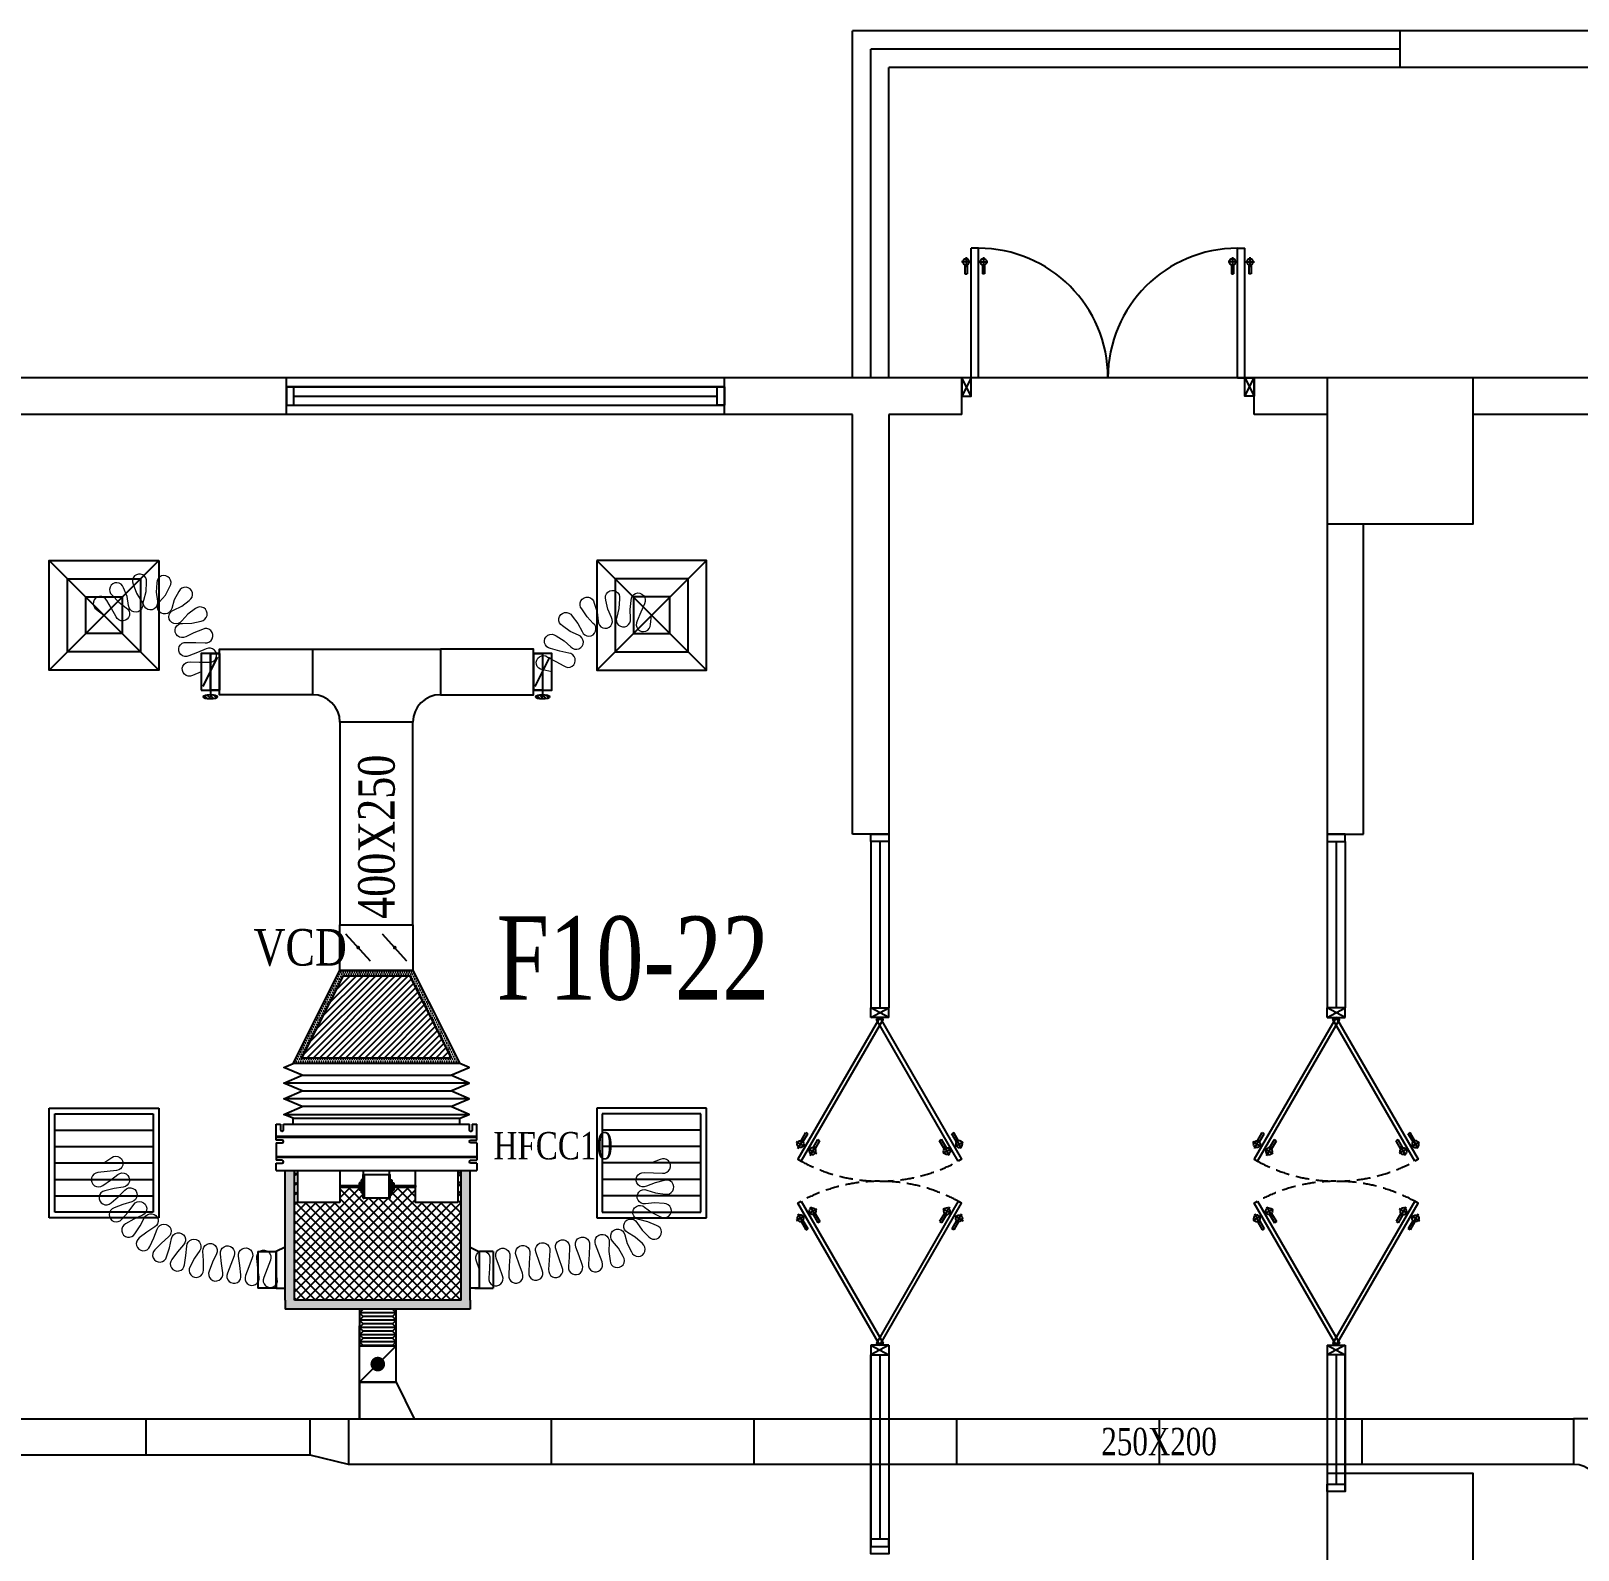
# Model space of a CAD drawing. Header units: metres. Extents: x 352651 to 1421851, y -87441 to -24441.
# Drawn here: x 1180232 to 1188707, y -40880 to -32560 of the extents above; entities that cross this region are included whole.
import ezdxf
from ezdxf.enums import TextEntityAlignment as Align

# ---------------------------------------------------------------- set-up
doc = ezdxf.new("R2010")
doc.units = ezdxf.units.M
doc.header["$LTSCALE"] = 300
doc.header["$MEASUREMENT"] = 0
doc.linetypes.add('DASHED2', pattern=[0.375, 0.25, -0.125])
for name, color, linetype in [('bat noi mem', 4, 'CONTINUOUS'), ('CUA', 8, 'CONTINUOUS'), ('CUAGIO', 2, 'CONTINUOUS'), ('HATCH', 145, 'CONTINUOUS'), ('KHUAT', 8, 'DASHED2'), ('KT', 1, 'CONTINUOUS'), ('THAY', 9, 'CONTINUOUS'), ('thiet bi', 11, 'CONTINUOUS'), ('TUONG', 7, 'CONTINUOUS'), ('vach', 6, 'CONTINUOUS')]:
    doc.layers.add(name, color=color, linetype=linetype)
doc.layers.add('noi mem', color=5, linetype='BATTING', lineweight=0)
doc.styles.add('PHU', font='vntimeh.shx', dxfattribs={"width": 0.8})
doc.styles.add('ROMANS', font='romans.shx', dxfattribs={"width": 0.75, "bigfont": 'romancvn.shx'})
doc.linetypes.add('BATTING', pattern='A,0.0001,-0.1,[134,ltypeshp.shx,S=0.1,R=0,X=-0.1,Y=0],-0.2,[134,ltypeshp.shx,S=0.1,R=180,X=0.1,Y=0],-0.1', length=0.4001)

# ---------------------------------------------------------------- blocks, each defined once
blk = doc.blocks.new('c1800')
at = {"layer": 'CUA', "ltscale": 0.2}
for p, q in [((50, 0), (50, 710)), ((90, 710), (50, 710)), ((90, 0), (90, 710)), ((1510, 0), (1510, 710)), ((1510, 710), (1550, 710)), ((1550, 0), (1550, 710)), ((46.9, 635.3), (-2.3, 635.3)), ((16.3, 619.1), (16.3, 569.8)), ((22.3, 661.5), (22.3, 606.6)), ((28.2, 619.1), (28.2, 569.8)), ((93.1, 635.3), (142.3, 635.3)), ((111.8, 619.1), (111.8, 569.8)), ((117.7, 661.5), (117.7, 606.6)), ((123.7, 619.1), (123.7, 569.8)), ((1506.9, 635.3), (1457.7, 635.3)), ((1476.3, 619.1), (1476.3, 569.8)), ((1482.3, 661.5), (1482.3, 606.6)), ((1488.2, 619.1), (1488.2, 569.8)), ((1553.1, 635.3), (1602.3, 635.3)), ((1571.8, 619.1), (1571.8, 569.8)), ((1577.7, 661.5), (1577.7, 606.6)), ((1583.7, 619.1), (1583.7, 569.8)), ((16.3, 569.8), (28.2, 569.8)), ((123.7, 569.8), (111.8, 569.8)), ((1476.3, 569.8), (1488.2, 569.8)), ((1583.7, 569.8), (1571.8, 569.8)), ((50, 0), (0, -100)), ((50, -100), (0, 0)), ((50, -100), (50, 0)), ((90, 0), (50, 0)), ((1510, 0), (1550, 0)), ((1550, -100), (1550, 0)), ((1550, -100), (1600, 0)), ((1550, 0), (1600, -100)), ((50, -100), (50, -100)), ((1550, -100), (1550, -100))]:
    blk.add_line(p, q, dxfattribs=at)
for points in [[(50, 0), (0, 0), (0, -100), (50, -100)], [(1550, 0), (1600, 0), (1600, -100), (1550, -100)]]:
    blk.add_lwpolyline(points, close=True, dxfattribs=at)
for centre in [(22.3, 635.3), (117.7, 635.3), (1482.3, 635.3), (1577.7, 635.3)]:
    blk.add_circle(centre, 17.3, dxfattribs=at)
for centre, start, end in [((90, 0), 0, 90), ((1510, 0), 90, 180)]:
    blk.add_arc(centre, 710, start, end, dxfattribs=at)
blk = doc.blocks.new('cot1')
at = {"layer": 'vach'}
blk.add_lwpolyline([(-400, -400), (400, -400), (400, 400), (-400, 400)], close=True, dxfattribs=at)
blk = doc.blocks.new('SAD')
at = {"layer": 'CUAGIO', "color": 8}
for p, q in [((-300, -300), (300, 300)), ((300, -300), (-300, 300))]:
    blk.add_line(p, q, dxfattribs=at)
at = {"layer": 'CUAGIO'}
blk.add_lwpolyline([(300, -300), (300, 300), (-300, 300), (-300, -300)], close=True, dxfattribs=at)
at = {"layer": 'CUAGIO', "color": 8}
for points in [[(200, -200), (200, 200), (-200, 200), (-200, -200)], [(100, -100), (100, 100), (-100, 100), (-100, -100)]]:
    blk.add_lwpolyline(points, close=True, dxfattribs=at)
blk = doc.blocks.new('SAG')
at = {"layer": 'CUAGIO'}
for p, q in [((-300, 300), (-300, -300)), ((300, 300), (-300, 300)), ((300, -300), (300, 300)), ((-300, -300), (300, -300))]:
    blk.add_line(p, q, dxfattribs=at)
at = {"layer": 'CUAGIO', "color": 8}
for p, q in [((-270, 270), (-270, -270)), ((270, 270), (-270, 270)), ((-180, -270), (-180, 270)), ((-90, -270), (-90, 270)), ((0, -270), (0, 270)), ((90, -270), (90, 270)), ((180, -270), (180, 270)), ((270, -270), (270, 270)), ((-270, -270), (270, -270))]:
    blk.add_line(p, q, dxfattribs=at)
blk = doc.blocks.new('1-van gio D200')
at = {"layer": 'CUAGIO'}
h = blk.add_hatch(dxfattribs=at)
h.set_pattern_fill('ANSI31', color=256, scale=100, style=0)
edge = h.paths.add_edge_path()
edge.add_ellipse((486127, -58494), major_axis=(-38.1, 0), ratio=0.310482, start_angle=0, end_angle=360, ccw=False)
for p, q in [((486167, -58437.3), (486087.1, -58277.5)), ((486127, -58257.4), (486127, -58494))]:
    blk.add_line(p, q, dxfattribs=at)
at = {"layer": 'CUAGIO', "const_width": 3}
for points in [[(486127, -58457.4), (486177, -58457.4), (486177, -58257.4), (486077, -58257.4), (486077, -58457.4), (486127, -58457.4)], [(486167, -58437.3), (486087.1, -58277.5)], [(486127, -58257.4), (486127, -58494)]]:
    blk.add_lwpolyline(points, dxfattribs=at)
at = {"layer": 'CUAGIO'}
blk.add_lwpolyline([(486177, -58457.4), (486077, -58457.4), (486077, -58257.4), (486177, -58257.4)], close=True, dxfattribs=at)
at = {"layer": 'CUAGIO', "const_width": 5.35}
blk.add_lwpolyline([(486130.7, -58357.4, -1), (486123.3, -58357.4, -1)], format="xyb", close=True, dxfattribs=at)
at = {"layer": 'CUAGIO', "extrusion": (0, 0, -1)}
blk.add_ellipse((486127, -58494), major_axis=(-38.1, 0), ratio=0.310482, start_param=-1.570796, end_param=4.712389, dxfattribs=at)
blk = doc.blocks.new('bac noi mem')
at = {"layer": 'bat noi mem'}
for p, q in [((493886.7, -64673), (493866.7, -64693)), ((494066.7, -64693), (493866.7, -64693)), ((493866.7, -64693), (493886.7, -64713)), ((493886.7, -64713), (493866.7, -64733)), ((494066.7, -64733), (493866.7, -64733)), ((493866.7, -64733), (493886.7, -64753)), ((494046.7, -64673), (493886.7, -64673)), ((494046.7, -64713), (493886.7, -64713)), ((494046.7, -64673), (494066.7, -64693)), ((494066.7, -64693), (494046.7, -64713)), ((494046.7, -64713), (494066.7, -64733)), ((494066.7, -64733), (494046.7, -64753)), ((493886.7, -64753), (493866.7, -64773)), ((494066.7, -64773), (493866.7, -64773)), ((493866.7, -64773), (493886.7, -64793)), ((493886.7, -64793), (493866.7, -64813)), ((494066.7, -64813), (493866.7, -64813)), ((493866.7, -64813), (493886.7, -64833)), ((493886.7, -64833), (493866.7, -64853)), ((494046.7, -64753), (493886.7, -64753)), ((494046.7, -64793), (493886.7, -64793)), ((494046.7, -64833), (493886.7, -64833)), ((494046.7, -64753), (494066.7, -64773)), ((494066.7, -64773), (494046.7, -64793)), ((494046.7, -64793), (494066.7, -64813)), ((494066.7, -64813), (494046.7, -64833)), ((494046.7, -64833), (494066.7, -64853)), ((494066.7, -64853), (493866.7, -64853)), ((493866.7, -64853), (493886.7, -64873)), ((494046.7, -64873), (493886.7, -64873)), ((494066.7, -64853), (494046.7, -64873))]:
    blk.add_line(p, q, dxfattribs=at)

msp = doc.modelspace()

# ---------------------------------------------------------------- hatches: boundary and pattern name
at = {"layer": 'CUAGIO'}
h = msp.add_hatch(dxfattribs=at)
h.set_pattern_fill('DOTS', color=256, scale=200, style=0)
h.set_pattern_definition([(0, (356591.88, -151738.829), (6.25, 12.5), [0, -12.5])])
h.paths.add_polyline_path([(1182533.2, -38184.9), (1181716.6, -38184.9), (1181943.4, -37734.9), (1182306.5, -37734.9)], flags=16)
h.paths.add_polyline_path([(1182581.9, -38214.9), (1181667.9, -38214.9), (1181924.9, -37704.9), (1182324.9, -37704.9)])
h = msp.add_hatch(dxfattribs=at)
h.set_pattern_fill('ANSI31', color=256, scale=200, style=0)
h.set_pattern_definition([(45, (356591.88, -151738.829), (-17.6776695, 17.6776695), [])])
h.paths.add_polyline_path([(1182428.5, -37977), (1182132.1, -37977), (1182132.1, -38184.9), (1182533.2, -38184.9)])
h.paths.add_polyline_path([(1182306.5, -37734.9), (1182132.1, -37734.9), (1182132.1, -37977), (1182428.5, -37977)])
h.paths.add_polyline_path([(1182132.1, -37734.9), (1181943.4, -37734.9), (1181821.4, -37977), (1182132.1, -37977)])
h.paths.add_polyline_path([(1182132.1, -37977), (1181821.4, -37977), (1181716.6, -38184.9), (1182132.1, -38184.9)])
h = msp.add_hatch(dxfattribs=at)
h.set_pattern_fill('DOTS', color=2, scale=200, style=0)
h.set_pattern_definition([(0, (609019.913, 18032.081), (6.25, 12.5), [0, -12.5])])
h.paths.add_polyline_path([(1182588.9, -39510.4), (1181675.3, -39510.4), (1181675.3, -38800.4), (1181625.3, -38800.4), (1181625.3, -39510.4), (1181625.3, -39560.4), (1182638.9, -39560.4), (1182638.9, -39510.4), (1182638.9, -38800.4), (1182588.9, -38800.4)])
at = {"layer": 'CUAGIO', "ltscale": 1.5}
h = msp.add_hatch(dxfattribs=at)
h.set_pattern_fill('ANSI37', color=9, scale=300, style=0)
h.set_pattern_definition([(45, (719846.513, -450.78), (-26.5165043, 26.5165043), []), (135, (719846.513, -450.78), (-26.5165043, -26.5165043), [])])
h.paths.add_polyline_path([(1182588.9, -39510.4), (1182588.9, -38800.4), (1182569.8, -38800.4), (1182569.8, -38975.4), (1182339.6, -38975.4), (1182339.6, -38892.5), (1182219.9, -38892.5), (1182219.9, -38908.1), (1182209.4, -38908.1), (1182209.4, -38923.9), (1182199.5, -38923.9), (1182199.5, -38948.9, -1), (1182193, -38951), (1182056.8, -38951, -1), (1182050.4, -38948.9), (1182050.4, -38923.9), (1182040.5, -38923.9), (1182040.5, -38908.1), (1182029.9, -38908.1), (1182029.9, -38892.5), (1181924.7, -38892.5), (1181924.7, -38975.4), (1181694.5, -38975.4), (1181694.5, -38800.4), (1181675.3, -38800.4), (1181675.3, -39510.4)])

# ---------------------------------------------------------------- linework, layer by layer
at = {"layer": 'bat noi mem'}
for p, q in [((1182581.9, -38214.9), (1181667.9, -38214.9)), ((1181717.9, -38279.2), (1182531.9, -38279.2)), ((1182631.9, -38322.1), (1181617.9, -38322.1)), ((1181717.9, -38364.9), (1182531.9, -38364.9)), ((1182631.9, -38407.8), (1181617.9, -38407.8)), ((1182531.9, -38450.6), (1181717.9, -38450.6)), ((1181617.9, -38493.5), (1182631.9, -38493.5))]:
    msp.add_line(p, q, dxfattribs=at)
for points in [[(1181667.9, -38514.9), (1181617.9, -38493.5), (1181717.9, -38450.6), (1181617.9, -38407.8), (1181717.9, -38364.9), (1181617.9, -38322.1), (1181717.9, -38279.2), (1181617.9, -38236.3), (1181667.9, -38214.9)], [(1182581.9, -38514.9), (1182631.9, -38493.5), (1182531.9, -38450.6), (1182631.9, -38407.8), (1182531.9, -38364.9), (1182631.9, -38322.1), (1182531.9, -38279.2), (1182631.9, -38236.3), (1182581.9, -38214.9)]]:
    msp.add_lwpolyline(points, dxfattribs=at)
at = {"layer": 'CUA', "linetype": 'Continuous'}
for p, q in [((1184032.1, -34509.6), (1181632.1, -34509.6)), ((1181632.1, -34509.6), (1184032.1, -34509.6)), ((1181672.1, -34559.6), (1183992.1, -34559.6)), ((1181632.1, -34609.6), (1184032.1, -34609.6)), ((1184832.1, -36999.6), (1184832.1, -37909.6)), ((1184882.1, -36999.6), (1184882.1, -37909.6)), ((1184932.1, -36999.6), (1184932.1, -37909.6)), ((1187332.1, -36999.6), (1187332.1, -37909.6)), ((1187382.1, -36999.6), (1187382.1, -37909.6)), ((1187432.1, -36999.6), (1187432.1, -37909.6)), ((1184832.1, -40859.6), (1184832.1, -39809.6)), ((1184832.1, -39809.6), (1184832.1, -40859.6)), ((1184882.1, -39809.6), (1184882.1, -40819.6)), ((1184932.1, -39809.6), (1184932.1, -40859.6)), ((1187332.1, -39809.6), (1187332.1, -40559.6)), ((1187382.1, -39809.6), (1187382.1, -40519.6)), ((1187432.1, -40559.6), (1187432.1, -39809.6)), ((1187432.1, -39809.6), (1187432.1, -40559.6))]:
    msp.add_line(p, q, dxfattribs=at)
at = {"layer": 'CUA'}
for p, q in [((1184832.1, -37909.6), (1184931.7, -37909.6)), ((1184931.7, -37962.3), (1184832.1, -37909.6)), ((1184832.1, -37962.3), (1184931.7, -37909.6)), ((1184832.1, -37962.3), (1184832.1, -37909.6)), ((1184931.7, -37962.3), (1184832.1, -37962.3)), ((1184931.7, -37962.3), (1184931.7, -37909.6)), ((1187432.1, -37909.6), (1187332.6, -37909.6)), ((1187332.6, -37962.3), (1187432.1, -37909.6)), ((1187432.1, -37962.3), (1187332.6, -37909.6)), ((1187332.6, -37962.3), (1187332.6, -37909.6)), ((1187332.6, -37962.3), (1187432.1, -37962.3)), ((1187432.1, -37962.3), (1187432.1, -37909.6)), ((1184469.9, -38669.5), (1184424.9, -38643.5)), ((1184433.6, -38680.4), (1184462.5, -38630.2)), ((1184450.5, -38638.5), (1184476.5, -38593.5)), ((1184461.3, -38644.7), (1184487.3, -38599.7)), ((1184476.5, -38593.5), (1184487.3, -38599.7)), ((1184517.2, -38677), (1184543.1, -38631.9)), ((1184528, -38683.2), (1184553.9, -38638.2)), ((1184553.9, -38638.2), (1184543.1, -38631.9)), ((1185209.9, -38638.2), (1185220.7, -38631.9)), ((1185235.9, -38683.2), (1185209.9, -38638.2)), ((1185246.7, -38677), (1185220.7, -38631.9)), ((1185287.3, -38593.5), (1185276.5, -38599.7)), ((1185302.5, -38644.7), (1185276.5, -38599.7)), ((1185313.3, -38638.5), (1185287.3, -38593.5)), ((1185294, -38669.5), (1185338.9, -38643.5)), ((1185330.3, -38680.4), (1185301.3, -38630.2)), ((1186970.3, -38669.5), (1186925.4, -38643.5)), ((1186934, -38680.4), (1186963, -38630.2)), ((1186951, -38638.5), (1186977, -38593.5)), ((1186961.8, -38644.7), (1186987.8, -38599.7)), ((1186977, -38593.5), (1186987.8, -38599.7)), ((1187017.6, -38677), (1187043.6, -38631.9)), ((1187028.4, -38683.2), (1187054.4, -38638.2)), ((1187054.4, -38638.2), (1187043.6, -38631.9)), ((1187710.3, -38638.2), (1187721.1, -38631.9)), ((1187736.3, -38683.2), (1187710.3, -38638.2)), ((1187747.1, -38677), (1187721.1, -38631.9)), ((1187787.8, -38593.5), (1187777, -38599.7)), ((1187803, -38644.7), (1187777, -38599.7)), ((1187813.8, -38638.5), (1187787.8, -38593.5)), ((1187794.4, -38669.5), (1187839.4, -38643.5)), ((1187830.7, -38680.4), (1187801.8, -38630.2)), ((1184491.5, -38681.9), (1184536.4, -38707.9)), ((1184500.2, -38718.8), (1184529.1, -38668.7)), ((1185272.4, -38681.9), (1185227.4, -38707.9)), ((1185263.7, -38718.8), (1185234.7, -38668.7)), ((1186991.9, -38681.9), (1187036.9, -38707.9)), ((1187000.6, -38718.8), (1187029.6, -38668.7)), ((1187772.8, -38681.9), (1187727.9, -38707.9)), ((1187764.1, -38718.8), (1187735.1, -38668.7)), ((1184469.9, -39049.7), (1184424.9, -39075.6)), ((1184433.6, -39038.8), (1184462.5, -39088.9)), ((1184491.5, -39037.2), (1184536.4, -39011.3)), ((1184500.2, -39000.3), (1184529.1, -39050.5)), ((1184517.2, -39042.2), (1184543.1, -39087.2)), ((1184528, -39035.9), (1184553.9, -39081)), ((1185235.9, -39035.9), (1185209.9, -39081)), ((1185246.7, -39042.2), (1185220.7, -39087.2)), ((1185272.4, -39037.2), (1185227.4, -39011.3)), ((1185263.7, -39000.3), (1185234.7, -39050.5)), ((1185294, -39049.7), (1185338.9, -39075.6)), ((1185330.3, -39038.8), (1185301.3, -39088.9)), ((1186970.3, -39049.7), (1186925.4, -39075.6)), ((1186934, -39038.8), (1186963, -39088.9)), ((1186991.9, -39037.2), (1187036.9, -39011.3)), ((1187000.6, -39000.3), (1187029.6, -39050.5)), ((1187017.6, -39042.2), (1187043.6, -39087.2)), ((1187028.4, -39035.9), (1187054.4, -39081)), ((1187736.3, -39035.9), (1187710.3, -39081)), ((1187747.1, -39042.2), (1187721.1, -39087.2)), ((1187772.8, -39037.2), (1187727.9, -39011.3)), ((1187764.1, -39000.3), (1187735.1, -39050.5)), ((1187794.4, -39049.7), (1187839.4, -39075.6)), ((1187830.7, -39038.8), (1187801.8, -39088.9)), ((1184450.5, -39080.6), (1184476.5, -39125.7)), ((1184461.3, -39074.4), (1184487.3, -39119.4)), ((1184476.5, -39125.7), (1184487.3, -39119.4)), ((1184553.9, -39081), (1184543.1, -39087.2)), ((1185209.9, -39081), (1185220.7, -39087.2)), ((1185302.5, -39074.4), (1185276.5, -39119.4)), ((1185287.3, -39125.7), (1185276.5, -39119.4)), ((1185313.3, -39080.6), (1185287.3, -39125.7)), ((1186951, -39080.6), (1186977, -39125.7)), ((1186961.8, -39074.4), (1186987.8, -39119.4)), ((1186977, -39125.7), (1186987.8, -39119.4)), ((1187054.4, -39081), (1187043.6, -39087.2)), ((1187710.3, -39081), (1187721.1, -39087.2)), ((1187803, -39074.4), (1187777, -39119.4)), ((1187787.8, -39125.7), (1187777, -39119.4)), ((1187813.8, -39080.6), (1187787.8, -39125.7)), ((1184931.7, -39756.8), (1184832.1, -39756.8)), ((1184931.7, -39756.8), (1184832.1, -39809.6)), ((1184832.1, -39756.8), (1184931.7, -39809.6)), ((1184832.1, -39756.8), (1184832.1, -39809.6)), ((1184832.1, -39809.6), (1184931.7, -39809.6)), ((1184931.7, -39756.8), (1184931.7, -39809.6)), ((1187332.6, -39756.8), (1187432.1, -39756.8)), ((1187332.6, -39756.8), (1187432.1, -39809.6)), ((1187432.1, -39756.8), (1187332.6, -39809.6)), ((1187332.6, -39756.8), (1187332.6, -39809.6)), ((1187432.1, -39809.6), (1187332.6, -39809.6)), ((1187432.1, -39756.8), (1187432.1, -39809.6))]:
    msp.add_line(p, q, dxfattribs=at)
at = {"layer": 'CUA', "linetype": 'Continuous'}
for points in [[(1181632.1, -34609.6), (1181672.1, -34609.6), (1181672.1, -34509.6), (1181632.1, -34509.6)], [(1184032.1, -34609.6), (1183992.1, -34609.6), (1183992.1, -34509.6), (1184032.1, -34509.6)], [(1184932.1, -36959.6), (1184932.1, -36999.6), (1184832.1, -36999.6), (1184832.1, -36959.6)], [(1187332.1, -36959.6), (1187332.1, -36999.6), (1187432.1, -36999.6), (1187432.1, -36959.6)], [(1187332.1, -40559.6), (1187332.1, -40519.6), (1187432.1, -40519.6), (1187432.1, -40559.6)], [(1184932.1, -40859.6), (1184932.1, -40819.6), (1184832.1, -40819.6), (1184832.1, -40859.6)], [(1184932.1, -40859.6), (1184932.1, -40899.6), (1184832.1, -40899.6), (1184832.1, -40859.6)]]:
    msp.add_lwpolyline(points, close=True, dxfattribs=at)
at = {"layer": 'CUA'}
for points in [[(1184451.6, -38749.9), (1184900.2, -37972.9), (1184881.9, -37962.3), (1184433.3, -38739.4)], [(1185312.2, -38749.9), (1184863.6, -37972.9), (1184881.9, -37962.3), (1185330.5, -38739.4)], [(1186952, -38749.9), (1187400.6, -37972.9), (1187382.4, -37962.3), (1186933.7, -38739.4)], [(1187812.7, -38749.9), (1187364.1, -37972.9), (1187382.4, -37962.3), (1187831, -38739.4)], [(1184451.6, -38969.2), (1184900.2, -39746.2), (1184881.9, -39756.8), (1184433.3, -38979.8)], [(1185312.2, -38969.2), (1184863.6, -39746.2), (1184881.9, -39756.8), (1185330.5, -38979.8)], [(1186952, -38969.2), (1187400.6, -39746.2), (1187382.4, -39756.8), (1186933.7, -38979.8)], [(1187812.7, -38969.2), (1187364.1, -39746.2), (1187382.4, -39756.8), (1187831, -38979.8)]]:
    msp.add_lwpolyline(points, close=True, dxfattribs=at)
for centre, major_axis in [((1184447.4, -38656.5), (4.7, -17.6)), ((1186947.8, -38656.5), (4.7, -17.6)), ((1185249.9, -38694.9), (17.6, -4.7)), ((1187750.3, -38694.9), (17.6, -4.7)), ((1184514, -39024.2), (-17.6, 4.7)), ((1185316.5, -39062.7), (-4.7, 17.6)), ((1187014.4, -39024.2), (-17.6, 4.7)), ((1187816.9, -39062.7), (-4.7, 17.6))]:
    msp.add_ellipse(centre, major_axis=major_axis, ratio=1, dxfattribs=at)
at = {"layer": 'CUA', "extrusion": (0, 0, -1)}
for centre, major_axis in [((1185316.5, -38656.5), (-4.7, -17.6)), ((1187816.9, -38656.5), (-4.7, -17.6)), ((1184514, -38694.9), (-17.6, -4.7)), ((1187014.4, -38694.9), (-17.6, -4.7)), ((1184447.4, -39062.7), (4.7, 17.6)), ((1185249.9, -39024.2), (17.6, 4.7)), ((1186947.8, -39062.7), (4.7, 17.6)), ((1187750.3, -39024.2), (17.6, 4.7))]:
    msp.add_ellipse(centre, major_axis=major_axis, ratio=1, dxfattribs=at)
at = {"layer": 'CUAGIO', "ltscale": 1.5}
for p, q in [((1181774.9, -35944.9), (1182474.9, -35944.9)), ((1189282.1, -40160.3), (1188682.1, -40160.3))]:
    msp.add_line(p, q, dxfattribs=at)
at = {"layer": 'CUAGIO', "color": 2}
for p, q in [((1181924.9, -36344.9), (1181924.9, -37454.9)), ((1182324.9, -37454.9), (1182324.9, -36344.9)), ((1181625.3, -39510.4), (1181625.3, -39560.4)), ((1182588.9, -39510.4), (1181675.3, -39510.4)), ((1182638.9, -39510.4), (1182638.9, -39560.4))]:
    msp.add_line(p, q, dxfattribs=at)
at = {"layer": 'CUAGIO'}
for p, q in [((1182324.9, -36344.9), (1181924.9, -36344.9)), ((1182091.9, -37654.2), (1181958, -37505.6)), ((1182291.9, -37654.2), (1182158, -37505.6)), ((1181625.3, -39510.4), (1181625.3, -38800.4)), ((1181675.3, -38800.4), (1181675.3, -38800.4)), ((1181675.3, -39510.4), (1181675.3, -38800.4)), ((1182588.9, -38800.4), (1182588.9, -38800.4)), ((1182588.9, -39510.4), (1182588.9, -38800.4)), ((1182638.9, -39510.4), (1182638.9, -38800.4)), ((1181475.6, -39245.1), (1181475.6, -39445.1)), ((1181575.3, -39245.1), (1181575.3, -39445.1)), ((1181575.3, -39445.1), (1181575.3, -39245.1)), ((1181575.3, -39445.1), (1181575.3, -39245.1)), ((1182688.9, -39445.1), (1182688.9, -39245.1)), ((1182688.9, -39446.7), (1182688.9, -39246.7)), ((1182763.6, -39245.1), (1182763.6, -39445.1)), ((1181575.3, -39445.1), (1181475.6, -39445.1)), ((1182663.9, -39445.1), (1182763.6, -39445.1)), ((1182638.9, -39560.4), (1181625.3, -39560.4)), ((1182232.1, -39959.5), (1182232.1, -39560.4)), ((1182032.1, -40159.5), (1182032.1, -39652.3)), ((1182032.1, -39760.4), (1182232.1, -39760.4)), ((1182232.1, -39760.4), (1182032.1, -39960.3)), ((1182032.1, -39960.3), (1182232.1, -39960.3)), ((1182232.1, -39960.3), (1182032.1, -39960.3)), ((1182032.1, -39960.3), (1182032.1, -40160.3)), ((1182232.1, -39960.3), (1182032.1, -39960.3)), ((1182232.1, -39960.3), (1182332.1, -40160.3)), ((1176957.1, -40160.3), (1187522.2, -40160.3)), ((1180862.1, -40160.3), (1180862.1, -40360.3)), ((1181762.1, -40360.3), (1181762.1, -40160.3)), ((1181972.1, -40160.3), (1181972.1, -40360.3)), ((1183082.1, -40160.3), (1183082.1, -40410.3)), ((1184192.1, -40160.3), (1184192.1, -40410.3)), ((1185302.1, -40160.3), (1185302.1, -40410.3)), ((1186412.1, -40160.3), (1186412.1, -40360.3)), ((1186412.1, -40160.3), (1186412.1, -40410.3)), ((1186794.6, -40160.3), (1188682.1, -40160.3)), ((1187522.1, -40160.3), (1187522.1, -40360.3)), ((1187522.1, -40160.3), (1187522.1, -40410.3)), ((1188682.1, -40160.3), (1188682.1, -40410.3)), ((1181762.1, -40360.3), (1176957.1, -40360.3)), ((1181972.1, -40410.3), (1181762.1, -40360.3)), ((1181972.1, -40360.3), (1181972.1, -40410.3)), ((1188682.1, -40410.3), (1181972.1, -40410.3))]:
    msp.add_line(p, q, dxfattribs=at)
for points in [[(1181214.9, -35969.9), (1181264.9, -35969.9), (1181264.9, -36169.9), (1181214.9, -36169.9)], [(1181774.9, -36194.9), (1181264.9, -36194.9), (1181264.9, -35944.9), (1181774.9, -35944.9)], [(1182474.9, -36194.9), (1182984.9, -36194.9), (1182984.9, -35944.9), (1182474.9, -35944.9)], [(1182984.9, -35969.9), (1183034.9, -35969.9), (1183034.9, -36169.9), (1182984.9, -36169.9)], [(1181924.9, -37454.9), (1182324.9, -37454.9), (1182324.9, -37704.9), (1181924.9, -37704.9)], [(1182581.9, -38214.9), (1181667.9, -38214.9), (1181924.9, -37704.9), (1182324.9, -37704.9)], [(1182533.2, -38184.9), (1181716.6, -38184.9), (1181943.4, -37734.9), (1182306.5, -37734.9)], [(1182232.1, -39560.4), (1182032.1, -39560.4), (1182032.1, -39760.4), (1182232.1, -39760.4)]]:
    msp.add_lwpolyline(points, close=True, dxfattribs=at)
for points, const_width in [([(1182019.9, -37579.9, 1), (1182029.9, -37579.9, 1)], 10), ([(1182219.9, -37579.9, 1), (1182229.9, -37579.9, 1)], 10), ([(1182152.1, -39861, -1), (1182112.1, -39861, -1)], 40)]:
    msp.add_lwpolyline(points, format="xyb", close=True, dxfattribs=dict(at, const_width=const_width))
for points in [[(1181625.3, -39219.9), (1181575.3, -39245.1)], [(1182638.9, -39221.5), (1182688.9, -39246.7)], [(1181475.6, -39245.1), (1181575.3, -39245.1)], [(1182763.6, -39245.1), (1182688.9, -39245.1)], [(1181575.3, -39445.1), (1181625.3, -39445.1)], [(1182688.9, -39445.1), (1182638.9, -39445.1)]]:
    msp.add_lwpolyline(points, dxfattribs=at)
for centre, radius, start, end in [((1181774.9, -36344.9), 150, 0, 90), ((1182474.9, -36344.9), 150, 90, 180), ((1188682.1, -40560.3), 400, 89.96823, 90), ((1188682.1, -40560.3), 150, 360, 90)]:
    msp.add_arc(centre, radius, start, end, dxfattribs=at)
at = {"layer": 'HATCH'}
for p, q in [((1187732.1, -32659.6), (1184832.1, -32659.6)), ((1184832.1, -34459.6), (1184832.1, -32659.6)), ((1187732.1, -32759.6), (1184932.1, -32759.6)), ((1184932.1, -34459.6), (1184932.1, -32759.6))]:
    msp.add_line(p, q, dxfattribs=at)
at = {"layer": 'KHUAT'}
for centre, start, end in [((1184881.9, -37960.3), 241.40997, 298.59003), ((1187382.4, -37960.3), 241.40997, 298.59003), ((1184881.9, -39758.8), 61.40997, 118.59003), ((1187382.4, -39758.8), 61.40997, 118.59003)]:
    msp.add_arc(centre, 899.3, start, end, dxfattribs=at)
at = {"layer": 'noi mem', "linetype": 'ByBlock', "ltscale": 1.5}
for points in [[(1181164.9, -36069.9), (1181117.7, -36089.2, -1.333333), (1181104, -36015.5), (1181155, -36016.5), (1181206, -36017.5, 1.333333), (1181192.3, -35943.7), (1181145.1, -35963), (1181097.8, -35982.3, -1.333333), (1181084.1, -35908.6), (1181135.1, -35909.6), (1181186.2, -35910.6, 1.333333), (1181172.5, -35836.9), (1181125.2, -35856.2), (1181079.8, -35877.2, -1.333333), (1181063, -35804.1), (1181113.1, -35803.2), (1181164.2, -35791.4, 1.333333), (1181133.3, -35723.1), (1181090.7, -35753.8), (1181058, -35791.2, -1.333333), (1181013.1, -35731.1), (1181058.2, -35710.3), (1181099.7, -35678.2, 1.333333), (1181043, -35629.1), (1181017.2, -35674.8), (1181003.1, -35722.4, -1.333333), (1180937.2, -35686.6), (1180969.5, -35648.9), (1180993.8, -35602.4, 1.333333), (1180921.7, -35581.5), (1180917.4, -35633.9), (1180924.6, -35683, -1.333333), (1180849.7, -35678), (1180863.3, -35630.3), (1180865.8, -35577.9, 1.333333), (1180791.7, -35589.1), (1180809.6, -35638.4), (1180836.7, -35680, -1.333333), (1180766.7, -35706.9), (1180759, -35657.8), (1180739.4, -35609.1, 1.333333), (1180676.7, -35650.3), (1180713.7, -35687.6), (1180754.4, -35718.3, -1.333333), (1180698.1, -35767.8), (1180672.8, -35723.5), (1180647.4, -35679.3, 1.333333), (1180591.3, -35729), (1180632.1, -35759.6)], [(1183084.9, -36069.9), (1183035.8, -36058.5, -1.333333), (1183062.7, -35988.4), (1183106.9, -36012.8), (1183151, -36037.2, 1.333333), (1183177.9, -35967.2), (1183128.8, -35955.8), (1183079.1, -35941.9, -1.333333), (1183108.9, -35873), (1183153, -35899.7), (1183189.8, -35932.2, 1.333333), (1183231, -35869.5), (1183186.5, -35848.7), (1183144.5, -35818.2, -1.333333), (1183196.4, -35764), (1183228.7, -35804.6), (1183251.5, -35848.1, 1.333333), (1183312.3, -35804.2), (1183278.2, -35768.8), (1183249.8, -35725.4, -1.333333), (1183317.6, -35693.2), (1183333.3, -35742.7), (1183339.1, -35791.4, 1.333333), (1183411.6, -35772.1), (1183392.3, -35727), (1183381.4, -35676.3, -1.333333), (1183456.1, -35670.4), (1183453.2, -35722.2), (1183441.2, -35769.8, 1.333333), (1183515.7, -35777.7), (1183513.9, -35728.6), (1183519.6, -35678.1, -1.333333), (1183592.3, -35696.6), (1183573.1, -35743.7), (1183553.4, -35790.2, 1.333333), (1183625.9, -35809.7), (1183632.1, -35759.6)], [(1180632.1, -38759.6), (1180674.5, -38730.2, -1.333333), (1180701.1, -38800.3), (1180650, -38806.4), (1180598.8, -38812.6, 1.333333), (1180625.5, -38882.7), (1180667.8, -38853.3), (1180708.6, -38822.6, -1.333333), (1180737.8, -38891.7), (1180687.3, -38899.5), (1180636.7, -38911.3, 1.333333), (1180670.7, -38978.1), (1180710, -38944.2), (1180746.1, -38908.1, -1.333333), (1180784.7, -38972.4), (1180735.8, -38987.2), (1180687.3, -39006, 1.333333), (1180730.3, -39067.4), (1180764.5, -39028.3), (1180795.2, -38987.5, -1.333333), (1180842.4, -39045.7), (1180796.1, -39067.3), (1180750.8, -39092.6, 1.333333), (1180802, -39147.4), (1180830.4, -39103.9), (1180855, -39059.1, -1.333333), (1180909.9, -39110.2), (1180867.1, -39138), (1180825.8, -39169.5, 1.333333), (1180884.2, -39216.6), (1180906.1, -39169.5), (1180924.2, -39121.7, -1.333333), (1180985.8, -39164.5), (1180947.3, -39198.1), (1180910.8, -39235.1, 1.333333), (1180975.2, -39273.5), (1180990.4, -39223.8), (1181001.6, -39173.9, -1.333333), (1181068.6, -39207.7), (1181035.2, -39246.4), (1181004.2, -39288.1, 1.333333), (1181073.4, -39317.1), (1181081.4, -39265.7), (1181085.5, -39214.8, -1.333333), (1181156.6, -39238.8), (1181128.9, -39281.8), (1181104.1, -39327.4, 1.333333), (1181176.7, -39346.4), (1181177.4, -39294.4), (1181174.3, -39243.4, -1.333333), (1181248.1, -39257.2), (1181226.7, -39303.7), (1181208.1, -39351.9, 1.333333), (1181282.6, -39361.3), (1181276.5, -39309.9), (1181270, -39258.8, -1.333333), (1181344.5, -39267.6), (1181326.3, -39315.8), (1181308.1, -39364, 1.333333), (1181382.6, -39372.8), (1181376.1, -39321.6), (1181369.6, -39270.5, -1.333333), (1181444.1, -39279.3), (1181425.9, -39327.5), (1181407.7, -39375.7, 1.333333), (1181482.2, -39384.5), (1181475.7, -39333.4), (1181469.2, -39282.3, -1.333333), (1181543.7, -39291), (1181525.5, -39339.2), (1181507.3, -39387.4, 1.333333), (1181581.8, -39396.2), (1181575.3, -39345.1)], [(1182688.9, -39345.1), (1182672.1, -39297, -1.333333), (1182746.4, -39286.5), (1182743.5, -39337.4), (1182740.6, -39388.3, 1.333333), (1182814.9, -39377.9), (1182798.1, -39329.8), (1182781.3, -39281.6, -1.333333), (1182855.6, -39271.2), (1182852.7, -39322.1), (1182849.8, -39373, 1.333333), (1182924, -39362.6), (1182907.2, -39314.4), (1182890.4, -39266.3, -1.333333), (1182964.7, -39255.9), (1182961.8, -39306.8), (1182958.9, -39357.7, 1.333333), (1183033.2, -39347.2), (1183016.4, -39299.1), (1182999.6, -39251, -1.333333), (1183073.9, -39240.5), (1183071, -39291.4), (1183068.1, -39342.3, 1.333333), (1183142.3, -39331.9), (1183125.5, -39283.8), (1183108.7, -39235.6, -1.333333), (1183183, -39225.2), (1183180.1, -39276.1), (1183177.2, -39327, 1.333333), (1183251.5, -39316.5), (1183234.7, -39268.4), (1183217.9, -39220.3, -1.333333), (1183292.2, -39209.8), (1183289.3, -39260.7), (1183286.4, -39311.6, 1.333333), (1183360.6, -39301.2), (1183343.8, -39253.1), (1183325.6, -39206.3, -1.333333), (1183399.5, -39193.5), (1183398.1, -39243.6), (1183405, -39295.2, 1.333333), (1183476.1, -39271.3), (1183450.3, -39226), (1183418.5, -39187.5, -1.333333), (1183484.7, -39152.3), (1183498.9, -39200.2), (1183522, -39246.9, 1.333333), (1183581.6, -39201.4), (1183542.6, -39166.8), (1183500.2, -39140.5, -1.333333), (1183551.7, -39085.9), (1183580.4, -39126.7), (1183617.2, -39163.6, 1.333333), (1183659.1, -39101.3), (1183611.1, -39081.1), (1183562.6, -39069.8, -1.333333), (1183593.8, -39001.6), (1183634.1, -39031), (1183680.8, -39054.1, 1.333333), (1183700.5, -38981.7), (1183648.5, -38977.9), (1183598.9, -38982.8, -1.333333), (1183606.6, -38908.2), (1183654.2, -38923.1), (1183705.8, -38930, 1.333333), (1183701.3, -38855.1), (1183650.9, -38868.2), (1183603.3, -38886.4, -1.333333), (1183590.7, -38812.5), (1183641.6, -38813.9), (1183692.5, -38815.1, 1.333333), (1183679.7, -38741.2), (1183632.1, -38759.6)]]:
    msp.add_lwpolyline(points, format="xyb", dxfattribs=at)
at = {"layer": 'THAY'}
for p, q in [((1187732.1, -32559.6), (1184732.1, -32559.6)), ((1184732.1, -34459.6), (1184732.1, -32559.6)), ((1186932.1, -34459.6), (1185332.1, -34459.6))]:
    msp.add_line(p, q, dxfattribs=at)
at = {"layer": 'THAY', "linetype": 'Continuous'}
for p, q in [((1184032.1, -34459.6), (1181632.1, -34459.6)), ((1184032.1, -34659.6), (1181632.1, -34659.6))]:
    msp.add_line(p, q, dxfattribs=at)
at = {"layer": 'thiet bi'}
for p, q in [((1181575.9, -38633.9), (1181575.9, -38546.4)), ((1181575.9, -38546.4), (1181599.9, -38546.4)), ((1181615.9, -38546.4), (1182633.9, -38546.4)), ((1181667.9, -38546.4), (1181667.9, -38514.9)), ((1181667.9, -38514.9), (1182581.9, -38514.9)), ((1182581.9, -38546.4), (1182581.9, -38514.9)), ((1182649.9, -38546.4), (1182673.9, -38546.4)), ((1182673.9, -38633.9), (1182673.9, -38546.4)), ((1181575.9, -38612.4), (1182673.9, -38612.4)), ((1181575.9, -38617.4), (1182673.9, -38617.4)), ((1181575.9, -38723.4), (1182673.9, -38723.4)), ((1181575.9, -38728.4), (1182673.9, -38728.4)), ((1181575.9, -38800.4), (1181575.9, -38760.9)), ((1181575.9, -38800.4), (1182673.9, -38800.4)), ((1182053.6, -38822.5), (1182053.6, -38800.4)), ((1182196.3, -38822.5), (1182196.3, -38800.4)), ((1182673.9, -38760.9), (1182673.9, -38800.4)), ((1181924.7, -38883.4), (1182029.9, -38883.4)), ((1181924.7, -38892.5), (1182029.9, -38892.5)), ((1182029.9, -38867.7), (1182029.9, -38908.1)), ((1182040.5, -38867.7), (1182029.9, -38867.7)), ((1182040.5, -38851.9), (1182040.5, -38923.9)), ((1182050.4, -38851.9), (1182040.5, -38851.9)), ((1182056.8, -38824.9), (1182056.8, -38951)), ((1182193, -38824.9), (1182193, -38951)), ((1182199.5, -38851.9), (1182209.4, -38851.9)), ((1182209.4, -38851.9), (1182209.4, -38923.9)), ((1182209.4, -38867.7), (1182219.9, -38867.7)), ((1182219.9, -38867.7), (1182219.9, -38908.1)), ((1182219.9, -38883.4), (1182339.6, -38883.4)), ((1182219.9, -38892.5), (1182339.6, -38892.5)), ((1182339.6, -38883.4), (1182339.6, -38892.5)), ((1182040.5, -38908.1), (1182029.9, -38908.1)), ((1182050.4, -38923.9), (1182040.5, -38923.9)), ((1182199.5, -38923.9), (1182209.4, -38923.9)), ((1182209.4, -38908.1), (1182219.9, -38908.1))]:
    msp.add_line(p, q, dxfattribs=at)
for points in [[(1181599.9, -38546.4), (1181599.9, -38578.4, 1), (1181615.9, -38578.4), (1181615.9, -38546.4)], [(1182649.9, -38546.4), (1182649.9, -38578.4, -1), (1182633.9, -38578.4), (1182633.9, -38546.4)], [(1181575.9, -38649.9), (1181607.9, -38649.9, 1), (1181607.9, -38633.9), (1181575.9, -38633.9)], [(1182673.9, -38649.9), (1182641.9, -38649.9, -1), (1182641.9, -38633.9), (1182673.9, -38633.9)], [(1181575.9, -38760.9), (1181607.9, -38760.9, 1), (1181607.9, -38744.9), (1181575.9, -38744.9)], [(1182673.9, -38760.9), (1182641.9, -38760.9, -1), (1182641.9, -38744.9), (1182673.9, -38744.9)]]:
    msp.add_lwpolyline(points, format="xyb", dxfattribs=at)
for points in [[(1181575.9, -38649.9), (1181575.9, -38744.9)], [(1182673.9, -38649.9), (1182673.9, -38744.9)]]:
    msp.add_lwpolyline(points, dxfattribs=at)
for points in [[(1181924.7, -38975.4), (1181694.5, -38975.4), (1181694.5, -38800.4), (1181924.7, -38800.4)], [(1182569.8, -38975.4), (1182339.6, -38975.4), (1182339.6, -38800.4), (1182569.8, -38800.4)], [(1182050.4, -38951), (1182199.5, -38951), (1182199.5, -38824.9), (1182050.4, -38824.9)]]:
    msp.add_lwpolyline(points, close=True, dxfattribs=at)
for centre, start, end in [((1182053.6, -38825.9), 18.04953, 161.95047), ((1182196.3, -38825.9), 18.04953, 161.95047), ((1182053.6, -38949.9), 198.04953, 341.95047), ((1182196.3, -38949.9), 198.04953, 341.95047)]:
    msp.add_arc(centre, 3.41, start, end, dxfattribs=at)
at = {"layer": 'TUONG'}
for p, q in [((1187732.1, -32759.6), (1187732.1, -32559.6)), ((1193302.1, -32559.6), (1187732.1, -32559.6)), ((1193302.1, -32759.6), (1187732.1, -32759.6)), ((1181632.1, -34459.6), (1177832.1, -34459.6)), ((1185332.1, -34459.6), (1177882.1, -34459.6)), ((1181632.1, -34659.6), (1181632.1, -34459.6)), ((1184032.1, -34659.6), (1184032.1, -34459.6)), ((1185332.1, -34659.6), (1185332.1, -34459.6)), ((1187332.1, -34459.6), (1186932.1, -34459.6)), ((1186932.1, -34659.6), (1186932.1, -34459.6)), ((1195332.1, -34459.6), (1188132.1, -34459.6)), ((1181632.1, -34659.6), (1177832.1, -34659.6)), ((1184732.1, -34659.6), (1177882.1, -34659.6)), ((1184732.1, -34659.6), (1184032.1, -34659.6)), ((1184732.1, -36959.6), (1184732.1, -34659.6)), ((1184932.1, -34659.6), (1184932.1, -36959.6)), ((1185332.1, -34659.6), (1184932.1, -34659.6)), ((1187332.1, -34659.6), (1186932.1, -34659.6)), ((1195332.1, -34659.6), (1188132.1, -34659.6)), ((1187332.1, -35259.6), (1187332.1, -36959.6)), ((1187532.1, -36959.6), (1187532.1, -35259.6)), ((1184932.1, -36959.6), (1184732.1, -36959.6)), ((1187332.1, -36959.6), (1187532.1, -36959.6))]:
    msp.add_line(p, q, dxfattribs=at)

# ---------------------------------------------------------------- block references
at = {"layer": 'CUAGIO', "xscale": -1}
for name, p, rotation in [('SAD', (1180632.1, -35759.6), 180), ('SAG', (1180632.1, -38759.6), 270)]:
    msp.add_blockref(name, p, dxfattribs=dict(at, rotation=rotation))
at = {"layer": 'CUAGIO'}
for name, p, rotation in [('SAD', (1183632.1, -35759.6), 180), ('SAG', (1183632.1, -38759.6), 90)]:
    msp.add_blockref(name, p, dxfattribs=dict(at, rotation=rotation))
at = {"layer": 'CUAGIO', "xscale": -1}
for p in [(1667342, 22287.5), (1669162, 22287.5)]:
    msp.add_blockref('1-van gio D200', p, dxfattribs=at)
at = {"layer": 'CUAGIO'}
msp.add_blockref('bac noi mem', (688165.5, 25113), dxfattribs=at)
at = {"layer": 'HATCH'}
msp.add_blockref('c1800', (1185332.1, -34459.6), dxfattribs=at)
at = {"layer": 'vach'}
for p in [(1187732.1, -34859.6), (1187732.1, -40859.6)]:
    msp.add_blockref('cot1', p, dxfattribs=at)

# ---------------------------------------------------------------- texts
at = {"layer": 'CUAGIO', "color": 2, "style": 'PHU', "width": 0.75}
msp.add_text('250x200', height=150, dxfattribs=at).set_placement((1186412.1, -40360.3), align=Align.CENTER)
at = {"layer": 'CUAGIO', "color": 2, "insert": (1182024.7, -37422.8), "char_height": 200, "width": 888.608, "attachment_point": 1, "rotation": 90, "style": 'PHU'}
msp.add_mtext('400x250', dxfattribs=at)
at = {"layer": 'CUAGIO', "color": 2, "attachment_point": 1, "style": 'PHU'}
for s, insert, char_height, width in [('VCD', (1181452.2, -37478.3), 200, 439.881), ('hfcc10', (1182765.9, -38589.9), 150, 679.92)]:
    msp.add_mtext(s, dxfattribs=dict(at, insert=insert, char_height=char_height, width=width))
at = {"layer": 'KT', "ltscale": 1.5, "insert": (1182783.6, -37409.2), "char_height": 456.096, "width": 2517.297, "attachment_point": 1, "style": 'ROMANS'}
msp.add_mtext('{\\fTimes New Roman|b0|i0|c0|p18;F10-22}', dxfattribs=at)

doc.saveas('drawing.dxf')
